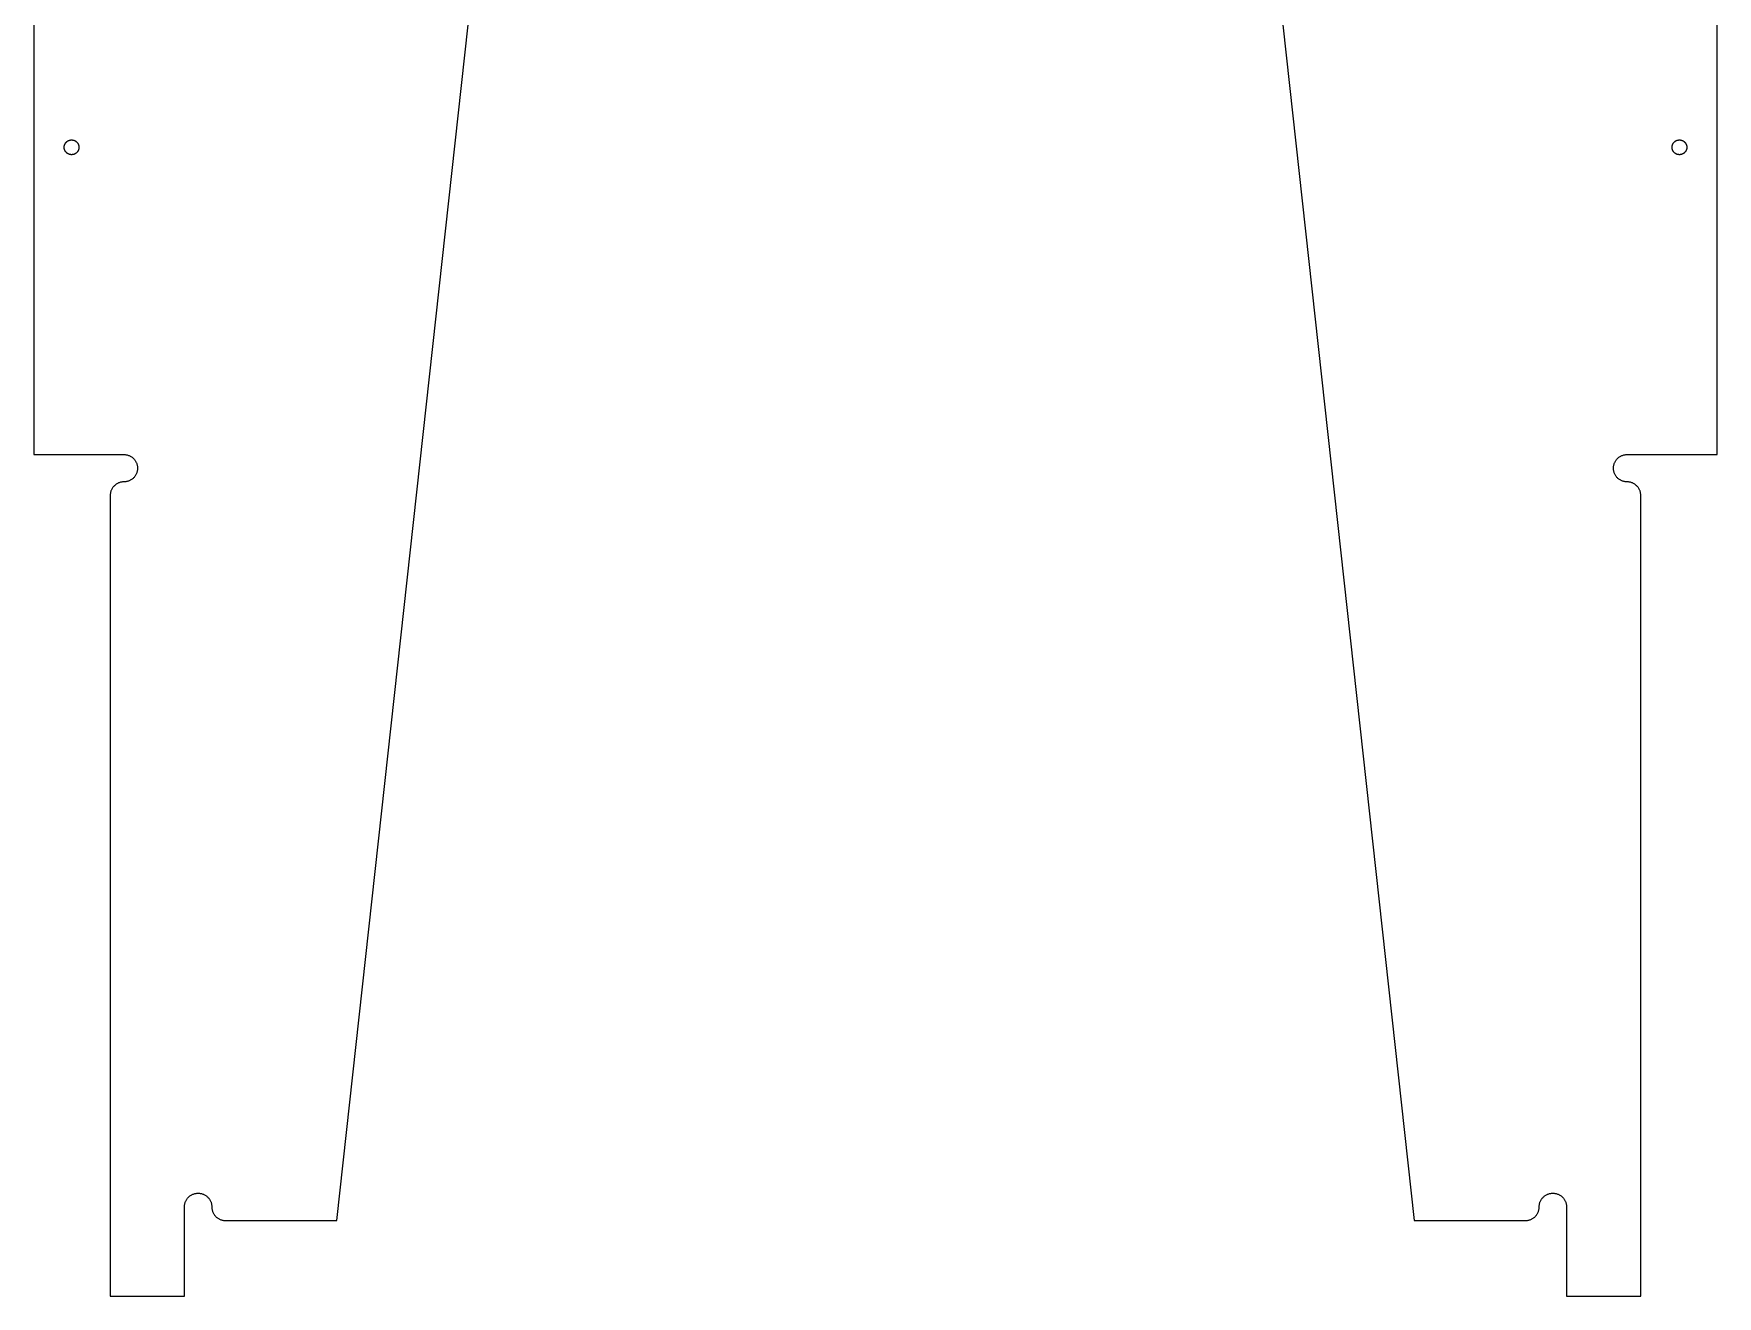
# Model space of a CAD drawing. Header units: metres. Extents: x 0 to 400, y 0 to 600.
# Drawn here: x 0 to 400, y 0 to 300 of the extents above; entities that cross this region are included whole.
import ezdxf

# ---------------------------------------------------------------- set-up
doc = ezdxf.new("R2010")
doc.units = ezdxf.units.M

msp = doc.modelspace()

# ---------------------------------------------------------------- linework, layer by layer
for p, q in [((0, 500), (0, 200)), ((400, 200), (400, 500)), ((72, 18), (112, 381.82)), ((288, 381.82), (328, 18)), ((7.25, 273), (7.25211, 273.086)), ((7.25211, 272.914), (7.25, 273)), ((7.25211, 273.086), (7.25842, 273.172)), ((7.25842, 272.828), (7.25211, 272.914)), ((7.25842, 273.172), (7.26894, 273.257)), ((7.26894, 272.743), (7.25842, 272.828)), ((7.26894, 273.257), (7.28362, 273.341)), ((7.28362, 272.659), (7.26894, 272.743)), ((7.28362, 273.341), (7.30244, 273.425)), ((7.30244, 272.575), (7.28362, 272.659)), ((7.30244, 273.425), (7.32535, 273.508)), ((7.32535, 272.492), (7.30244, 272.575)), ((7.32535, 273.508), (7.35229, 273.59)), ((7.35229, 272.41), (7.32535, 272.492)), ((7.35229, 273.59), (7.38321, 273.67)), ((7.38321, 272.33), (7.35229, 272.41)), ((7.38321, 273.67), (7.41801, 273.748)), ((7.41801, 272.252), (7.38321, 272.33)), ((7.41801, 273.748), (7.45663, 273.825)), ((7.45663, 272.175), (7.41801, 272.252)), ((7.45663, 273.825), (7.49896, 273.9)), ((7.49896, 272.1), (7.45663, 272.175)), ((7.49896, 273.9), (7.54492, 273.972)), ((7.54492, 272.028), (7.49896, 272.1)), ((7.54492, 273.972), (7.59438, 274.042)), ((7.59438, 271.958), (7.54492, 272.028)), ((7.59438, 274.042), (7.64722, 274.11)), ((7.64722, 274.11), (7.70332, 274.175)), ((7.70332, 274.175), (7.76256, 274.237)), ((7.76256, 274.237), (7.82477, 274.297)), ((7.82477, 274.297), (7.8898, 274.353)), ((7.8898, 274.353), (7.95752, 274.406)), ((7.95752, 274.406), (8.02774, 274.455)), ((8.02774, 274.455), (8.10031, 274.501)), ((8.10031, 274.501), (8.17505, 274.543)), ((8.17505, 274.543), (8.25177, 274.582)), ((8.25177, 274.582), (8.33029, 274.617)), ((8.33029, 274.617), (8.41043, 274.648)), ((8.41043, 274.648), (8.49199, 274.675)), ((8.49199, 274.675), (8.57478, 274.698)), ((8.57478, 274.698), (8.65858, 274.716)), ((8.65858, 274.716), (8.74321, 274.731)), ((8.74321, 274.731), (8.82846, 274.742)), ((8.82846, 274.742), (8.91412, 274.748)), ((8.91412, 274.748), (9, 274.75)), ((9, 274.75), (9.08586, 274.748)), ((9.08586, 274.748), (9.17152, 274.742)), ((9.17152, 274.742), (9.25677, 274.731)), ((9.25677, 274.731), (9.3414, 274.716)), ((9.3414, 274.716), (9.4252, 274.698)), ((9.4252, 274.698), (9.508, 274.675)), ((9.508, 274.675), (9.58955, 274.648)), ((9.58955, 274.648), (9.66969, 274.617)), ((9.66969, 274.617), (9.74821, 274.582)), ((9.74821, 274.582), (9.82494, 274.543)), ((9.82494, 274.543), (9.89967, 274.501)), ((9.89967, 274.501), (9.97224, 274.455)), ((9.97224, 274.455), (10.0425, 274.406)), ((10.0425, 274.406), (10.1102, 274.353)), ((10.1102, 274.353), (10.1752, 274.297)), ((10.1752, 274.297), (10.2374, 274.237)), ((10.2374, 274.237), (10.2967, 274.175)), ((10.2967, 274.175), (10.3528, 274.11)), ((10.3528, 274.11), (10.4056, 274.042)), ((10.4056, 274.042), (10.4551, 273.972)), ((10.4551, 272.028), (10.4056, 271.958)), ((10.4551, 273.972), (10.501, 273.9)), ((10.501, 272.1), (10.4551, 272.028)), ((10.501, 273.9), (10.5434, 273.825)), ((10.5434, 272.175), (10.501, 272.1)), ((10.5434, 273.825), (10.582, 273.748)), ((10.582, 272.252), (10.5434, 272.175)), ((10.582, 273.748), (10.6168, 273.67)), ((10.6168, 272.33), (10.582, 272.252)), ((10.6168, 273.67), (10.6477, 273.59)), ((10.6477, 272.41), (10.6168, 272.33)), ((10.6477, 273.59), (10.6746, 273.508)), ((10.6746, 272.492), (10.6477, 272.41)), ((10.6746, 273.508), (10.6975, 273.425)), ((10.6975, 272.575), (10.6746, 272.492)), ((10.6975, 273.425), (10.7164, 273.341)), ((10.7164, 272.659), (10.6975, 272.575)), ((10.7164, 273.341), (10.731, 273.257)), ((10.731, 272.743), (10.7164, 272.659)), ((10.731, 273.257), (10.7416, 273.172)), ((10.7416, 272.828), (10.731, 272.743)), ((10.7416, 273.172), (10.7479, 273.086)), ((10.7479, 272.914), (10.7416, 272.828)), ((10.7479, 273.086), (10.75, 273)), ((10.75, 273), (10.7479, 272.914)), ((389.25, 273), (389.252, 273.086)), ((389.252, 272.914), (389.25, 273)), ((389.252, 273.086), (389.258, 273.172)), ((389.258, 272.828), (389.252, 272.914)), ((389.258, 273.172), (389.269, 273.257)), ((389.269, 272.743), (389.258, 272.828)), ((389.269, 273.257), (389.284, 273.341)), ((389.284, 272.659), (389.269, 272.743)), ((389.284, 273.341), (389.302, 273.425)), ((389.302, 272.575), (389.284, 272.659)), ((389.302, 273.425), (389.325, 273.508)), ((389.325, 272.492), (389.302, 272.575)), ((389.325, 273.508), (389.352, 273.59)), ((389.352, 272.41), (389.325, 272.492)), ((389.352, 273.59), (389.383, 273.67)), ((389.383, 272.33), (389.352, 272.41)), ((389.383, 273.67), (389.418, 273.748)), ((389.418, 272.252), (389.383, 272.33)), ((389.418, 273.748), (389.457, 273.825)), ((389.457, 272.175), (389.418, 272.252)), ((389.457, 273.825), (389.499, 273.9)), ((389.499, 272.1), (389.457, 272.175)), ((389.499, 273.9), (389.545, 273.972)), ((389.545, 272.028), (389.499, 272.1)), ((389.545, 273.972), (389.594, 274.042)), ((389.594, 271.958), (389.545, 272.028)), ((389.594, 274.042), (389.647, 274.11)), ((389.647, 274.11), (389.703, 274.175)), ((389.703, 274.175), (389.763, 274.237)), ((389.763, 274.237), (389.825, 274.297)), ((389.825, 274.297), (389.89, 274.353)), ((389.89, 274.353), (389.958, 274.406)), ((389.958, 274.406), (390.028, 274.455)), ((390.028, 274.455), (390.1, 274.501)), ((390.1, 274.501), (390.175, 274.543)), ((390.175, 274.543), (390.252, 274.582)), ((390.252, 274.582), (390.33, 274.617)), ((390.33, 274.617), (390.41, 274.648)), ((390.41, 274.648), (390.492, 274.675)), ((390.492, 274.675), (390.575, 274.698)), ((390.575, 274.698), (390.659, 274.716)), ((390.659, 274.716), (390.743, 274.731)), ((390.743, 274.731), (390.828, 274.742)), ((390.828, 274.742), (390.914, 274.748)), ((390.914, 274.748), (391, 274.75)), ((391, 274.75), (391.086, 274.748)), ((391.086, 274.748), (391.172, 274.742)), ((391.172, 274.742), (391.257, 274.731)), ((391.257, 274.731), (391.341, 274.716)), ((391.341, 274.716), (391.425, 274.698)), ((391.425, 274.698), (391.508, 274.675)), ((391.508, 274.675), (391.59, 274.648)), ((391.59, 274.648), (391.67, 274.617)), ((391.67, 274.617), (391.748, 274.582)), ((391.748, 274.582), (391.825, 274.543)), ((391.825, 274.543), (391.9, 274.501)), ((391.9, 274.501), (391.972, 274.455)), ((391.972, 274.455), (392.042, 274.406)), ((392.042, 274.406), (392.11, 274.353)), ((392.11, 274.353), (392.175, 274.297)), ((392.175, 274.297), (392.237, 274.237)), ((392.237, 274.237), (392.297, 274.175)), ((392.297, 274.175), (392.353, 274.11)), ((392.353, 274.11), (392.406, 274.042)), ((392.406, 274.042), (392.455, 273.972)), ((392.455, 272.028), (392.406, 271.958)), ((392.455, 273.972), (392.501, 273.9)), ((392.501, 272.1), (392.455, 272.028)), ((392.501, 273.9), (392.543, 273.825)), ((392.543, 272.175), (392.501, 272.1)), ((392.543, 273.825), (392.582, 273.748)), ((392.582, 272.252), (392.543, 272.175)), ((392.582, 273.748), (392.617, 273.67)), ((392.617, 272.33), (392.582, 272.252)), ((392.617, 273.67), (392.648, 273.59)), ((392.648, 272.41), (392.617, 272.33)), ((392.648, 273.59), (392.675, 273.508)), ((392.675, 272.492), (392.648, 272.41)), ((392.675, 273.508), (392.698, 273.425)), ((392.698, 272.575), (392.675, 272.492)), ((392.698, 273.425), (392.716, 273.341)), ((392.716, 272.659), (392.698, 272.575)), ((392.716, 273.341), (392.731, 273.257)), ((392.731, 272.743), (392.716, 272.659)), ((392.731, 273.257), (392.742, 273.172)), ((392.742, 272.828), (392.731, 272.743)), ((392.742, 273.172), (392.748, 273.086)), ((392.748, 272.914), (392.742, 272.828)), ((392.748, 273.086), (392.75, 273)), ((392.75, 273), (392.748, 272.914)), ((7.64722, 271.89), (7.59438, 271.958)), ((7.70332, 271.825), (7.64722, 271.89)), ((7.76256, 271.763), (7.70332, 271.825)), ((7.82477, 271.703), (7.76256, 271.763)), ((7.8898, 271.647), (7.82477, 271.703)), ((7.95752, 271.594), (7.8898, 271.647)), ((8.02774, 271.545), (7.95752, 271.594)), ((8.10031, 271.499), (8.02774, 271.545)), ((8.17505, 271.457), (8.10031, 271.499)), ((8.25177, 271.418), (8.17505, 271.457)), ((8.33029, 271.383), (8.25177, 271.418)), ((8.41043, 271.352), (8.33029, 271.383)), ((8.49199, 271.325), (8.41043, 271.352)), ((8.57478, 271.302), (8.49199, 271.325)), ((8.65858, 271.284), (8.57478, 271.302)), ((8.74321, 271.269), (8.65858, 271.284)), ((8.82846, 271.258), (8.74321, 271.269)), ((8.91412, 271.252), (8.82846, 271.258)), ((9, 271.25), (8.91412, 271.252)), ((9.08586, 271.252), (9, 271.25)), ((9.17152, 271.258), (9.08586, 271.252)), ((9.25677, 271.269), (9.17152, 271.258)), ((9.3414, 271.284), (9.25677, 271.269)), ((9.4252, 271.302), (9.3414, 271.284)), ((9.508, 271.325), (9.4252, 271.302)), ((9.58955, 271.352), (9.508, 271.325)), ((9.66969, 271.383), (9.58955, 271.352)), ((9.74821, 271.418), (9.66969, 271.383)), ((9.82494, 271.457), (9.74821, 271.418)), ((9.89967, 271.499), (9.82494, 271.457)), ((9.97224, 271.545), (9.89967, 271.499)), ((10.0425, 271.594), (9.97224, 271.545)), ((10.1102, 271.647), (10.0425, 271.594)), ((10.1752, 271.703), (10.1102, 271.647)), ((10.2374, 271.763), (10.1752, 271.703)), ((10.2967, 271.825), (10.2374, 271.763)), ((10.3528, 271.89), (10.2967, 271.825)), ((10.4056, 271.958), (10.3528, 271.89)), ((389.647, 271.89), (389.594, 271.958)), ((389.703, 271.825), (389.647, 271.89)), ((389.763, 271.763), (389.703, 271.825)), ((389.825, 271.703), (389.763, 271.763)), ((389.89, 271.647), (389.825, 271.703)), ((389.958, 271.594), (389.89, 271.647)), ((390.028, 271.545), (389.958, 271.594)), ((390.1, 271.499), (390.028, 271.545)), ((390.175, 271.457), (390.1, 271.499)), ((390.252, 271.418), (390.175, 271.457)), ((390.33, 271.383), (390.252, 271.418)), ((390.41, 271.352), (390.33, 271.383)), ((390.492, 271.325), (390.41, 271.352)), ((390.575, 271.302), (390.492, 271.325)), ((390.659, 271.284), (390.575, 271.302)), ((390.743, 271.269), (390.659, 271.284)), ((390.828, 271.258), (390.743, 271.269)), ((390.914, 271.252), (390.828, 271.258)), ((391, 271.25), (390.914, 271.252)), ((391.086, 271.252), (391, 271.25)), ((391.172, 271.258), (391.086, 271.252)), ((391.257, 271.269), (391.172, 271.258)), ((391.341, 271.284), (391.257, 271.269)), ((391.425, 271.302), (391.341, 271.284)), ((391.508, 271.325), (391.425, 271.302)), ((391.59, 271.352), (391.508, 271.325)), ((391.67, 271.383), (391.59, 271.352)), ((391.748, 271.418), (391.67, 271.383)), ((391.825, 271.457), (391.748, 271.418)), ((391.9, 271.499), (391.825, 271.457)), ((391.972, 271.545), (391.9, 271.499)), ((392.042, 271.594), (391.972, 271.545)), ((392.11, 271.647), (392.042, 271.594)), ((392.175, 271.703), (392.11, 271.647)), ((392.237, 271.763), (392.175, 271.703)), ((392.297, 271.825), (392.237, 271.763)), ((392.353, 271.89), (392.297, 271.825)), ((392.406, 271.958), (392.353, 271.89)), ((0, 200), (21.43, 200)), ((21.43, 200), (21.5895, 199.996)), ((378.411, 199.996), (378.57, 200)), ((378.57, 200), (400, 200)), ((21.5895, 199.996), (21.7486, 199.984)), ((21.7486, 199.984), (21.9069, 199.965)), ((21.9069, 199.965), (22.064, 199.938)), ((22.064, 199.938), (22.2197, 199.903)), ((22.2197, 199.903), (22.3734, 199.86)), ((22.3734, 199.86), (22.5249, 199.81)), ((22.5249, 199.81), (22.6737, 199.753)), ((22.6737, 199.753), (22.8195, 199.688)), ((22.8195, 199.688), (22.962, 199.616)), ((22.962, 199.616), (23.1008, 199.538)), ((23.1008, 199.538), (23.2356, 199.452)), ((23.2356, 199.452), (23.366, 199.36)), ((23.366, 199.36), (23.4918, 199.262)), ((23.4918, 199.262), (23.6126, 199.158)), ((23.6126, 199.158), (23.7281, 199.048)), ((23.7281, 199.048), (23.8381, 198.933)), ((23.8381, 198.933), (23.9423, 198.812)), ((23.9423, 198.812), (24.0404, 198.686)), ((24.0404, 198.686), (24.1323, 198.556)), ((24.1323, 198.556), (24.2176, 198.421)), ((24.2176, 198.421), (24.2962, 198.282)), ((24.2962, 198.282), (24.368, 198.14)), ((24.368, 198.14), (24.4326, 197.994)), ((24.4326, 197.994), (24.49, 197.845)), ((24.49, 197.845), (24.5401, 197.693)), ((24.5401, 197.693), (24.5826, 197.54)), ((24.5826, 197.54), (24.6175, 197.384)), ((24.6175, 196.116), (24.5826, 195.96)), ((24.6175, 197.384), (24.6448, 197.227)), ((24.6448, 196.273), (24.6175, 196.116)), ((24.6448, 197.227), (24.6643, 197.069)), ((24.6643, 196.431), (24.6448, 196.273)), ((24.6643, 197.069), (24.6761, 196.909)), ((24.6761, 196.591), (24.6643, 196.431)), ((24.6761, 196.909), (24.68, 196.75)), ((24.68, 196.75), (24.6761, 196.591)), ((375.32, 196.75), (375.324, 196.909)), ((375.324, 196.591), (375.32, 196.75)), ((375.324, 196.909), (375.336, 197.069)), ((375.336, 196.431), (375.324, 196.591)), ((375.336, 197.069), (375.355, 197.227)), ((375.355, 196.273), (375.336, 196.431)), ((375.355, 197.227), (375.382, 197.384)), ((375.382, 196.116), (375.355, 196.273)), ((375.382, 197.384), (375.417, 197.54)), ((375.417, 195.96), (375.382, 196.116)), ((375.417, 197.54), (375.46, 197.693)), ((375.46, 197.693), (375.51, 197.845)), ((375.51, 197.845), (375.567, 197.994)), ((375.567, 197.994), (375.632, 198.14)), ((375.632, 198.14), (375.704, 198.282)), ((375.704, 198.282), (375.782, 198.421)), ((375.782, 198.421), (375.868, 198.556)), ((375.868, 198.556), (375.96, 198.686)), ((375.96, 198.686), (376.058, 198.812)), ((376.058, 198.812), (376.162, 198.933)), ((376.162, 198.933), (376.272, 199.048)), ((376.272, 199.048), (376.387, 199.158)), ((376.387, 199.158), (376.508, 199.262)), ((376.508, 199.262), (376.634, 199.36)), ((376.634, 199.36), (376.764, 199.452)), ((376.764, 199.452), (376.899, 199.538)), ((376.899, 199.538), (377.038, 199.616)), ((377.038, 199.616), (377.18, 199.688)), ((377.18, 199.688), (377.326, 199.753)), ((377.326, 199.753), (377.475, 199.81)), ((377.475, 199.81), (377.627, 199.86)), ((377.627, 199.86), (377.78, 199.903)), ((377.78, 199.903), (377.936, 199.938)), ((377.936, 199.938), (378.093, 199.965)), ((378.093, 199.965), (378.251, 199.984)), ((378.251, 199.984), (378.411, 199.996)), ((18.7277, 192.056), (18.6424, 191.921)), ((18.8196, 192.186), (18.7277, 192.056)), ((18.9177, 192.312), (18.8196, 192.186)), ((19.0219, 192.433), (18.9177, 192.312)), ((19.1319, 192.548), (19.0219, 192.433)), ((19.2474, 192.658), (19.1319, 192.548)), ((19.3682, 192.762), (19.2474, 192.658)), ((19.494, 192.86), (19.3682, 192.762)), ((19.6244, 192.952), (19.494, 192.86)), ((19.7592, 193.038), (19.6244, 192.952)), ((19.8979, 193.116), (19.7592, 193.038)), ((20.0404, 193.188), (19.8979, 193.116)), ((20.1863, 193.253), (20.0404, 193.188)), ((20.3351, 193.31), (20.1863, 193.253)), ((20.4866, 193.36), (20.3351, 193.31)), ((20.6403, 193.403), (20.4866, 193.36)), ((20.7959, 193.438), (20.6403, 193.403)), ((20.9531, 193.465), (20.7959, 193.438)), ((21.1114, 193.484), (20.9531, 193.465)), ((21.2705, 193.496), (21.1114, 193.484)), ((21.5895, 193.504), (21.2705, 193.496)), ((21.7486, 193.516), (21.5895, 193.504)), ((21.9069, 193.535), (21.7486, 193.516)), ((22.064, 193.562), (21.9069, 193.535)), ((22.2197, 193.597), (22.064, 193.562)), ((22.3734, 193.64), (22.2197, 193.597)), ((22.5249, 193.69), (22.3734, 193.64)), ((22.6737, 193.747), (22.5249, 193.69)), ((22.8195, 193.812), (22.6737, 193.747)), ((22.962, 193.884), (22.8195, 193.812)), ((23.1008, 193.962), (22.962, 193.884)), ((23.2356, 194.048), (23.1008, 193.962)), ((23.366, 194.14), (23.2356, 194.048)), ((23.4918, 194.238), (23.366, 194.14)), ((23.6126, 194.342), (23.4918, 194.238)), ((23.7281, 194.452), (23.6126, 194.342)), ((23.8381, 194.567), (23.7281, 194.452)), ((23.9423, 194.688), (23.8381, 194.567)), ((24.0404, 194.814), (23.9423, 194.688)), ((24.1323, 194.944), (24.0404, 194.814)), ((24.2176, 195.079), (24.1323, 194.944)), ((24.2962, 195.218), (24.2176, 195.079)), ((24.368, 195.36), (24.2962, 195.218)), ((24.4326, 195.506), (24.368, 195.36)), ((24.49, 195.655), (24.4326, 195.506)), ((24.5401, 195.807), (24.49, 195.655)), ((24.5826, 195.96), (24.5401, 195.807)), ((375.46, 195.807), (375.417, 195.96)), ((375.51, 195.655), (375.46, 195.807)), ((375.567, 195.506), (375.51, 195.655)), ((375.632, 195.36), (375.567, 195.506)), ((375.704, 195.218), (375.632, 195.36)), ((375.782, 195.079), (375.704, 195.218)), ((375.868, 194.944), (375.782, 195.079)), ((375.96, 194.814), (375.868, 194.944)), ((376.058, 194.688), (375.96, 194.814)), ((376.162, 194.567), (376.058, 194.688)), ((376.272, 194.452), (376.162, 194.567)), ((376.387, 194.342), (376.272, 194.452)), ((376.508, 194.238), (376.387, 194.342)), ((376.634, 194.14), (376.508, 194.238)), ((376.764, 194.048), (376.634, 194.14)), ((376.899, 193.962), (376.764, 194.048)), ((377.038, 193.884), (376.899, 193.962)), ((377.18, 193.812), (377.038, 193.884)), ((377.326, 193.747), (377.18, 193.812)), ((377.475, 193.69), (377.326, 193.747)), ((377.627, 193.64), (377.475, 193.69)), ((377.78, 193.597), (377.627, 193.64)), ((377.936, 193.562), (377.78, 193.597)), ((378.093, 193.535), (377.936, 193.562)), ((378.251, 193.516), (378.093, 193.535)), ((378.411, 193.504), (378.251, 193.516)), ((378.729, 193.496), (378.411, 193.504)), ((378.889, 193.484), (378.729, 193.496)), ((379.047, 193.465), (378.889, 193.484)), ((379.204, 193.438), (379.047, 193.465)), ((379.36, 193.403), (379.204, 193.438)), ((379.513, 193.36), (379.36, 193.403)), ((379.665, 193.31), (379.513, 193.36)), ((379.814, 193.253), (379.665, 193.31)), ((379.96, 193.188), (379.814, 193.253)), ((380.102, 193.116), (379.96, 193.188)), ((380.241, 193.038), (380.102, 193.116)), ((380.376, 192.952), (380.241, 193.038)), ((380.506, 192.86), (380.376, 192.952)), ((380.632, 192.762), (380.506, 192.86)), ((380.753, 192.658), (380.632, 192.762)), ((380.868, 192.548), (380.753, 192.658)), ((380.978, 192.433), (380.868, 192.548)), ((381.082, 192.312), (380.978, 192.433)), ((381.18, 192.186), (381.082, 192.312)), ((381.272, 192.056), (381.18, 192.186)), ((381.358, 191.921), (381.272, 192.056)), ((18.1839, 190.409), (18.18, 190.25)), ((18.18, 190.25), (18.18, 0)), ((18.1956, 190.569), (18.1839, 190.409)), ((18.2152, 190.727), (18.1956, 190.569)), ((18.2424, 190.884), (18.2152, 190.727)), ((18.2774, 191.04), (18.2424, 190.884)), ((18.3199, 191.193), (18.2774, 191.04)), ((18.37, 191.345), (18.3199, 191.193)), ((18.4274, 191.494), (18.37, 191.345)), ((18.492, 191.64), (18.4274, 191.494)), ((18.5638, 191.782), (18.492, 191.64)), ((18.6424, 191.921), (18.5638, 191.782)), ((381.436, 191.782), (381.358, 191.921)), ((381.508, 191.64), (381.436, 191.782)), ((381.573, 191.494), (381.508, 191.64)), ((381.63, 191.345), (381.573, 191.494)), ((381.68, 191.193), (381.63, 191.345)), ((381.723, 191.04), (381.68, 191.193)), ((381.758, 190.884), (381.723, 191.04)), ((381.785, 190.727), (381.758, 190.884)), ((381.804, 190.569), (381.785, 190.727)), ((381.816, 190.409), (381.804, 190.569)), ((381.82, 190.25), (381.816, 190.409)), ((381.82, 0), (381.82, 190.25)), ((37.2644, 23.9523), (37.3992, 24.0376)), ((37.3992, 24.0376), (37.5379, 24.1162)), ((37.5379, 24.1162), (37.6804, 24.188)), ((37.6804, 24.188), (37.8263, 24.2526)), ((37.8263, 24.2526), (37.9751, 24.31)), ((37.9751, 24.31), (38.1266, 24.36)), ((38.1266, 24.36), (38.2803, 24.4026)), ((38.2803, 24.4026), (38.4359, 24.4375)), ((38.4359, 24.4375), (38.5931, 24.4648)), ((38.5931, 24.4648), (38.7514, 24.4843)), ((38.7514, 24.4843), (38.9105, 24.4961)), ((38.9105, 24.4961), (39.07, 24.5)), ((39.07, 24.5), (39.2295, 24.4961)), ((39.2295, 24.4961), (39.3885, 24.4843)), ((39.3885, 24.4843), (39.5469, 24.4648)), ((39.5469, 24.4648), (39.704, 24.4375)), ((39.704, 24.4375), (39.8597, 24.4026)), ((39.8597, 24.4026), (40.0134, 24.36)), ((40.0134, 24.36), (40.1649, 24.31)), ((40.1649, 24.31), (40.3137, 24.2526)), ((40.3137, 24.2526), (40.4595, 24.188)), ((40.4595, 24.188), (40.602, 24.1162)), ((40.602, 24.1162), (40.7408, 24.0376)), ((40.7408, 24.0376), (40.8756, 23.9523)), ((359.124, 23.9523), (359.259, 24.0376)), ((359.259, 24.0376), (359.398, 24.1162)), ((359.398, 24.1162), (359.54, 24.188)), ((359.54, 24.188), (359.686, 24.2526)), ((359.686, 24.2526), (359.835, 24.31)), ((359.835, 24.31), (359.987, 24.36)), ((359.987, 24.36), (360.14, 24.4026)), ((360.14, 24.4026), (360.296, 24.4375)), ((360.296, 24.4375), (360.453, 24.4648)), ((360.453, 24.4648), (360.611, 24.4843)), ((360.611, 24.4843), (360.771, 24.4961)), ((360.771, 24.4961), (360.93, 24.5)), ((360.93, 24.5), (361.089, 24.4961)), ((361.089, 24.4961), (361.249, 24.4843)), ((361.249, 24.4843), (361.407, 24.4648)), ((361.407, 24.4648), (361.564, 24.4375)), ((361.564, 24.4375), (361.72, 24.4026)), ((361.72, 24.4026), (361.873, 24.36)), ((361.873, 24.36), (362.025, 24.31)), ((362.025, 24.31), (362.174, 24.2526)), ((362.174, 24.2526), (362.32, 24.188)), ((362.32, 24.188), (362.462, 24.1162)), ((362.462, 24.1162), (362.601, 24.0376)), ((362.601, 24.0376), (362.736, 23.9523)), ((35.82, 21.25), (35.8239, 21.4095)), ((35.82, 0), (35.82, 21.25)), ((35.8239, 21.4095), (35.8356, 21.5685)), ((35.8356, 21.5685), (35.8552, 21.7269)), ((35.8552, 21.7269), (35.8824, 21.884)), ((35.8824, 21.884), (35.9174, 22.0397)), ((35.9174, 22.0397), (35.9599, 22.1934)), ((35.9599, 22.1934), (36.01, 22.3449)), ((36.01, 22.3449), (36.0674, 22.4937)), ((36.0674, 22.4937), (36.132, 22.6395)), ((36.132, 22.6395), (36.2038, 22.782)), ((36.2038, 22.782), (36.2824, 22.9208)), ((36.2824, 22.9208), (36.3677, 23.0556)), ((36.3677, 23.0556), (36.4596, 23.186)), ((36.4596, 23.186), (36.5577, 23.3118)), ((36.5577, 23.3118), (36.6619, 23.4326)), ((36.6619, 23.4326), (36.7719, 23.5481)), ((36.7719, 23.5481), (36.8874, 23.6581)), ((36.8874, 23.6581), (37.0082, 23.7623)), ((37.0082, 23.7623), (37.134, 23.8604)), ((37.134, 23.8604), (37.2644, 23.9523)), ((40.8756, 23.9523), (41.006, 23.8604)), ((41.006, 23.8604), (41.1318, 23.7623)), ((41.1318, 23.7623), (41.2526, 23.6581)), ((41.2526, 23.6581), (41.3681, 23.5481)), ((41.3681, 23.5481), (41.4781, 23.4326)), ((41.4781, 23.4326), (41.5823, 23.3118)), ((41.5823, 23.3118), (41.6804, 23.186)), ((41.6804, 23.186), (41.7723, 23.0556)), ((41.7723, 23.0556), (41.8576, 22.9208)), ((41.8576, 22.9208), (41.9362, 22.782)), ((41.9362, 22.782), (42.008, 22.6395)), ((42.008, 22.6395), (42.0726, 22.4937)), ((42.0726, 22.4937), (42.13, 22.3449)), ((42.13, 22.3449), (42.1801, 22.1934)), ((42.1801, 22.1934), (42.2226, 22.0397)), ((42.2226, 22.0397), (42.2575, 21.884)), ((42.2575, 21.884), (42.2848, 21.7269)), ((42.2848, 21.7269), (42.3043, 21.5685)), ((42.3043, 21.5685), (42.3161, 21.4095)), ((42.3161, 21.4095), (42.3239, 21.0905)), ((42.3239, 21.0905), (42.3356, 20.9314)), ((42.3356, 20.9314), (42.3552, 20.7731)), ((42.3552, 20.7731), (42.3824, 20.616)), ((42.3824, 20.616), (42.4174, 20.4603)), ((42.4174, 20.4603), (42.4599, 20.3066)), ((42.4599, 20.3066), (42.51, 20.1551)), ((42.51, 20.1551), (42.5674, 20.0063)), ((42.5674, 20.0063), (42.632, 19.8604)), ((357.368, 19.8604), (357.433, 20.0063)), ((357.433, 20.0063), (357.49, 20.1551)), ((357.49, 20.1551), (357.54, 20.3066)), ((357.54, 20.3066), (357.583, 20.4603)), ((357.583, 20.4603), (357.618, 20.616)), ((357.618, 20.616), (357.645, 20.7731)), ((357.645, 20.7731), (357.664, 20.9314)), ((357.664, 20.9314), (357.676, 21.0905)), ((357.676, 21.0905), (357.684, 21.4095)), ((357.684, 21.4095), (357.696, 21.5685)), ((357.696, 21.5685), (357.715, 21.7269)), ((357.715, 21.7269), (357.742, 21.884)), ((357.742, 21.884), (357.777, 22.0397)), ((357.777, 22.0397), (357.82, 22.1934)), ((357.82, 22.1934), (357.87, 22.3449)), ((357.87, 22.3449), (357.927, 22.4937)), ((357.927, 22.4937), (357.992, 22.6395)), ((357.992, 22.6395), (358.064, 22.782)), ((358.064, 22.782), (358.142, 22.9208)), ((358.142, 22.9208), (358.228, 23.0556)), ((358.228, 23.0556), (358.32, 23.186)), ((358.32, 23.186), (358.418, 23.3118)), ((358.418, 23.3118), (358.522, 23.4326)), ((358.522, 23.4326), (358.632, 23.5481)), ((358.632, 23.5481), (358.747, 23.6581)), ((358.747, 23.6581), (358.868, 23.7623)), ((358.868, 23.7623), (358.994, 23.8604)), ((358.994, 23.8604), (359.124, 23.9523)), ((362.736, 23.9523), (362.866, 23.8604)), ((362.866, 23.8604), (362.992, 23.7623)), ((362.992, 23.7623), (363.113, 23.6581)), ((363.113, 23.6581), (363.228, 23.5481)), ((363.228, 23.5481), (363.338, 23.4326)), ((363.338, 23.4326), (363.442, 23.3118)), ((363.442, 23.3118), (363.54, 23.186)), ((363.54, 23.186), (363.632, 23.0556)), ((363.632, 23.0556), (363.718, 22.9208)), ((363.718, 22.9208), (363.796, 22.782)), ((363.796, 22.782), (363.868, 22.6395)), ((363.868, 22.6395), (363.933, 22.4937)), ((363.933, 22.4937), (363.99, 22.3449)), ((363.99, 22.3449), (364.04, 22.1934)), ((364.04, 22.1934), (364.083, 22.0397)), ((364.083, 22.0397), (364.118, 21.884)), ((364.118, 21.884), (364.145, 21.7269)), ((364.145, 21.7269), (364.164, 21.5685)), ((364.164, 21.5685), (364.176, 21.4095)), ((364.176, 21.4095), (364.18, 21.25)), ((364.18, 21.25), (364.18, 0)), ((42.632, 19.8604), (42.7038, 19.718)), ((42.7038, 19.718), (42.7824, 19.5792)), ((42.7824, 19.5792), (42.8677, 19.4444)), ((42.8677, 19.4444), (42.9596, 19.314)), ((42.9596, 19.314), (43.0577, 19.1882)), ((43.0577, 19.1882), (43.1619, 19.0674)), ((43.1619, 19.0674), (43.2719, 18.9519)), ((43.2719, 18.9519), (43.3874, 18.8419)), ((43.3874, 18.8419), (43.5082, 18.7377)), ((43.5082, 18.7377), (43.634, 18.6396)), ((43.634, 18.6396), (43.7644, 18.5477)), ((43.7644, 18.5477), (43.8992, 18.4624)), ((43.8992, 18.4624), (44.0379, 18.3837)), ((44.0379, 18.3837), (44.1804, 18.312)), ((44.1804, 18.312), (44.3263, 18.2474)), ((44.3263, 18.2474), (44.4751, 18.19)), ((44.4751, 18.19), (44.6266, 18.1399)), ((44.6266, 18.1399), (44.7803, 18.0974)), ((44.7803, 18.0974), (44.9359, 18.0624)), ((44.9359, 18.0624), (45.0931, 18.0352)), ((45.0931, 18.0352), (45.2514, 18.0156)), ((45.2514, 18.0156), (45.4105, 18.0039)), ((45.4105, 18.0039), (45.57, 18)), ((45.57, 18), (72, 18)), ((328, 18), (354.43, 18)), ((354.43, 18), (354.589, 18.0039)), ((354.589, 18.0039), (354.749, 18.0156)), ((354.749, 18.0156), (354.907, 18.0352)), ((354.907, 18.0352), (355.064, 18.0624)), ((355.064, 18.0624), (355.22, 18.0974)), ((355.22, 18.0974), (355.373, 18.1399)), ((355.373, 18.1399), (355.525, 18.19)), ((355.525, 18.19), (355.674, 18.2474)), ((355.674, 18.2474), (355.82, 18.312)), ((355.82, 18.312), (355.962, 18.3837)), ((355.962, 18.3837), (356.101, 18.4624)), ((356.101, 18.4624), (356.236, 18.5477)), ((356.236, 18.5477), (356.366, 18.6396)), ((356.366, 18.6396), (356.492, 18.7377)), ((356.492, 18.7377), (356.613, 18.8419)), ((356.613, 18.8419), (356.728, 18.9519)), ((356.728, 18.9519), (356.838, 19.0674)), ((356.838, 19.0674), (356.942, 19.1882)), ((356.942, 19.1882), (357.04, 19.314)), ((357.04, 19.314), (357.132, 19.4444)), ((357.132, 19.4444), (357.218, 19.5792)), ((357.218, 19.5792), (357.296, 19.718)), ((357.296, 19.718), (357.368, 19.8604)), ((18.18, 0), (35.82, 0)), ((364.18, 0), (381.82, 0))]:
    msp.add_line(p, q)

doc.saveas('drawing.dxf')
